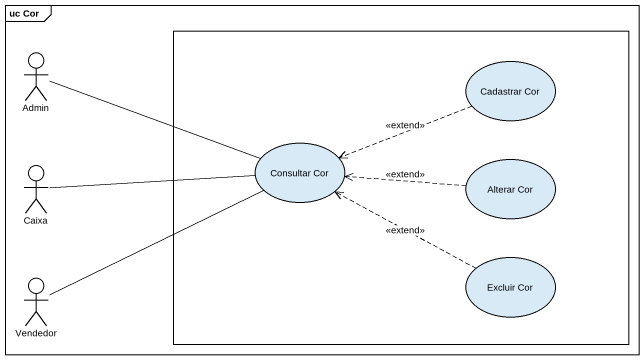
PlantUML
@startuml
mainframe uc Cor
actor Admin
rectangle " " as rectangle1 {
  usecase "Cadastrar Cor" as Cadastrar_Cor
  usecase "Consultar Cor" as Consultar_Cor
  usecase "Alterar Cor" as Alterar_Cor
  usecase "Excluir Cor" as Excluir_Cor
}
actor Caixa
actor Vendedor
Admin -right- Consultar_Cor
Cadastrar_Cor .left.> Consultar_Cor : <<extend>>
Caixa -right- Consultar_Cor
Alterar_Cor .left.> Consultar_Cor : <<extend>>
Vendedor -right- Consultar_Cor
Excluir_Cor .left.> Consultar_Cor : <<extend>>
@enduml
